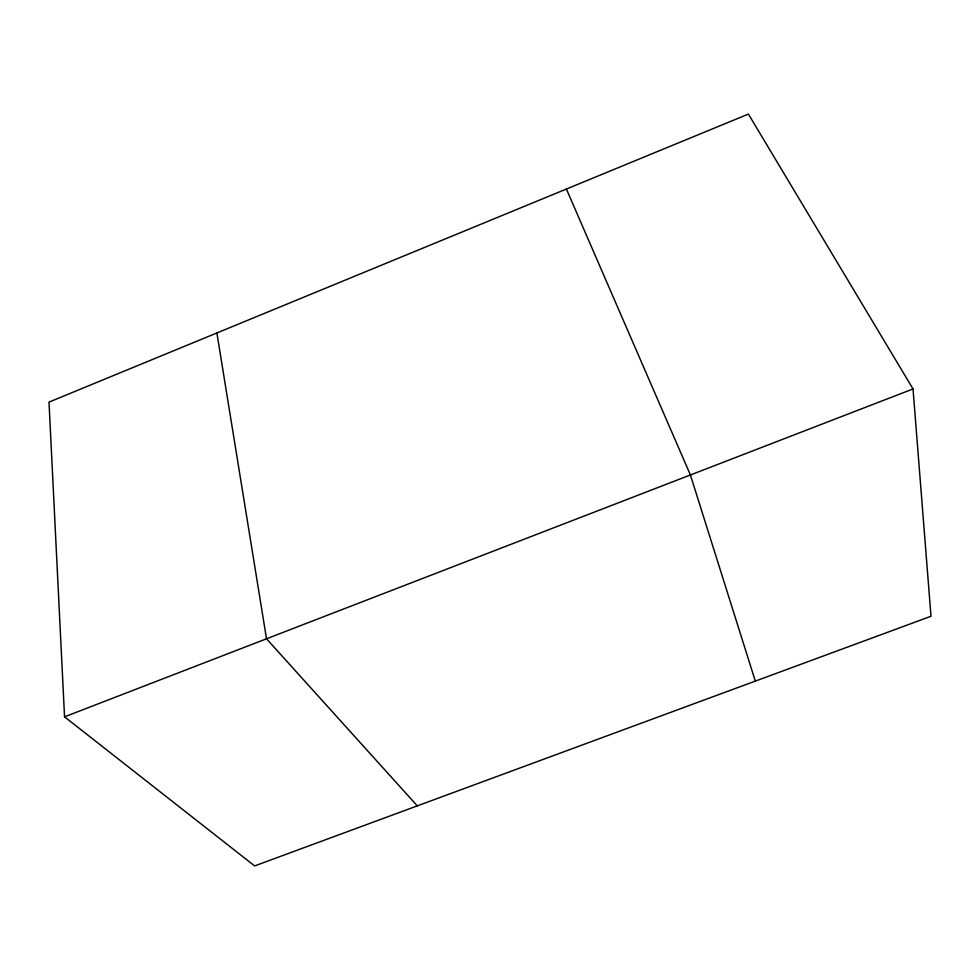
<?xml version="1.0" encoding="UTF-8"?>
<svg xmlns="http://www.w3.org/2000/svg" width="980" height="980" viewBox="0 0 980 980"><rect width="100%" height="100%" fill="white"/><g stroke="black" fill="none" stroke-linecap="round" stroke-linejoin="round"><path stroke-width="1.47" d="M64.545 716.833L913.017 388.95L748.402 114.084L49 402.106L64.545 716.833L254.629 865.916L931 616.261L913.017 388.95M417.296 805.866L266.511 638.789L216.886 332.967M566.391 189.042L690.41 474.969L755.311 681.1"/></g></svg>
